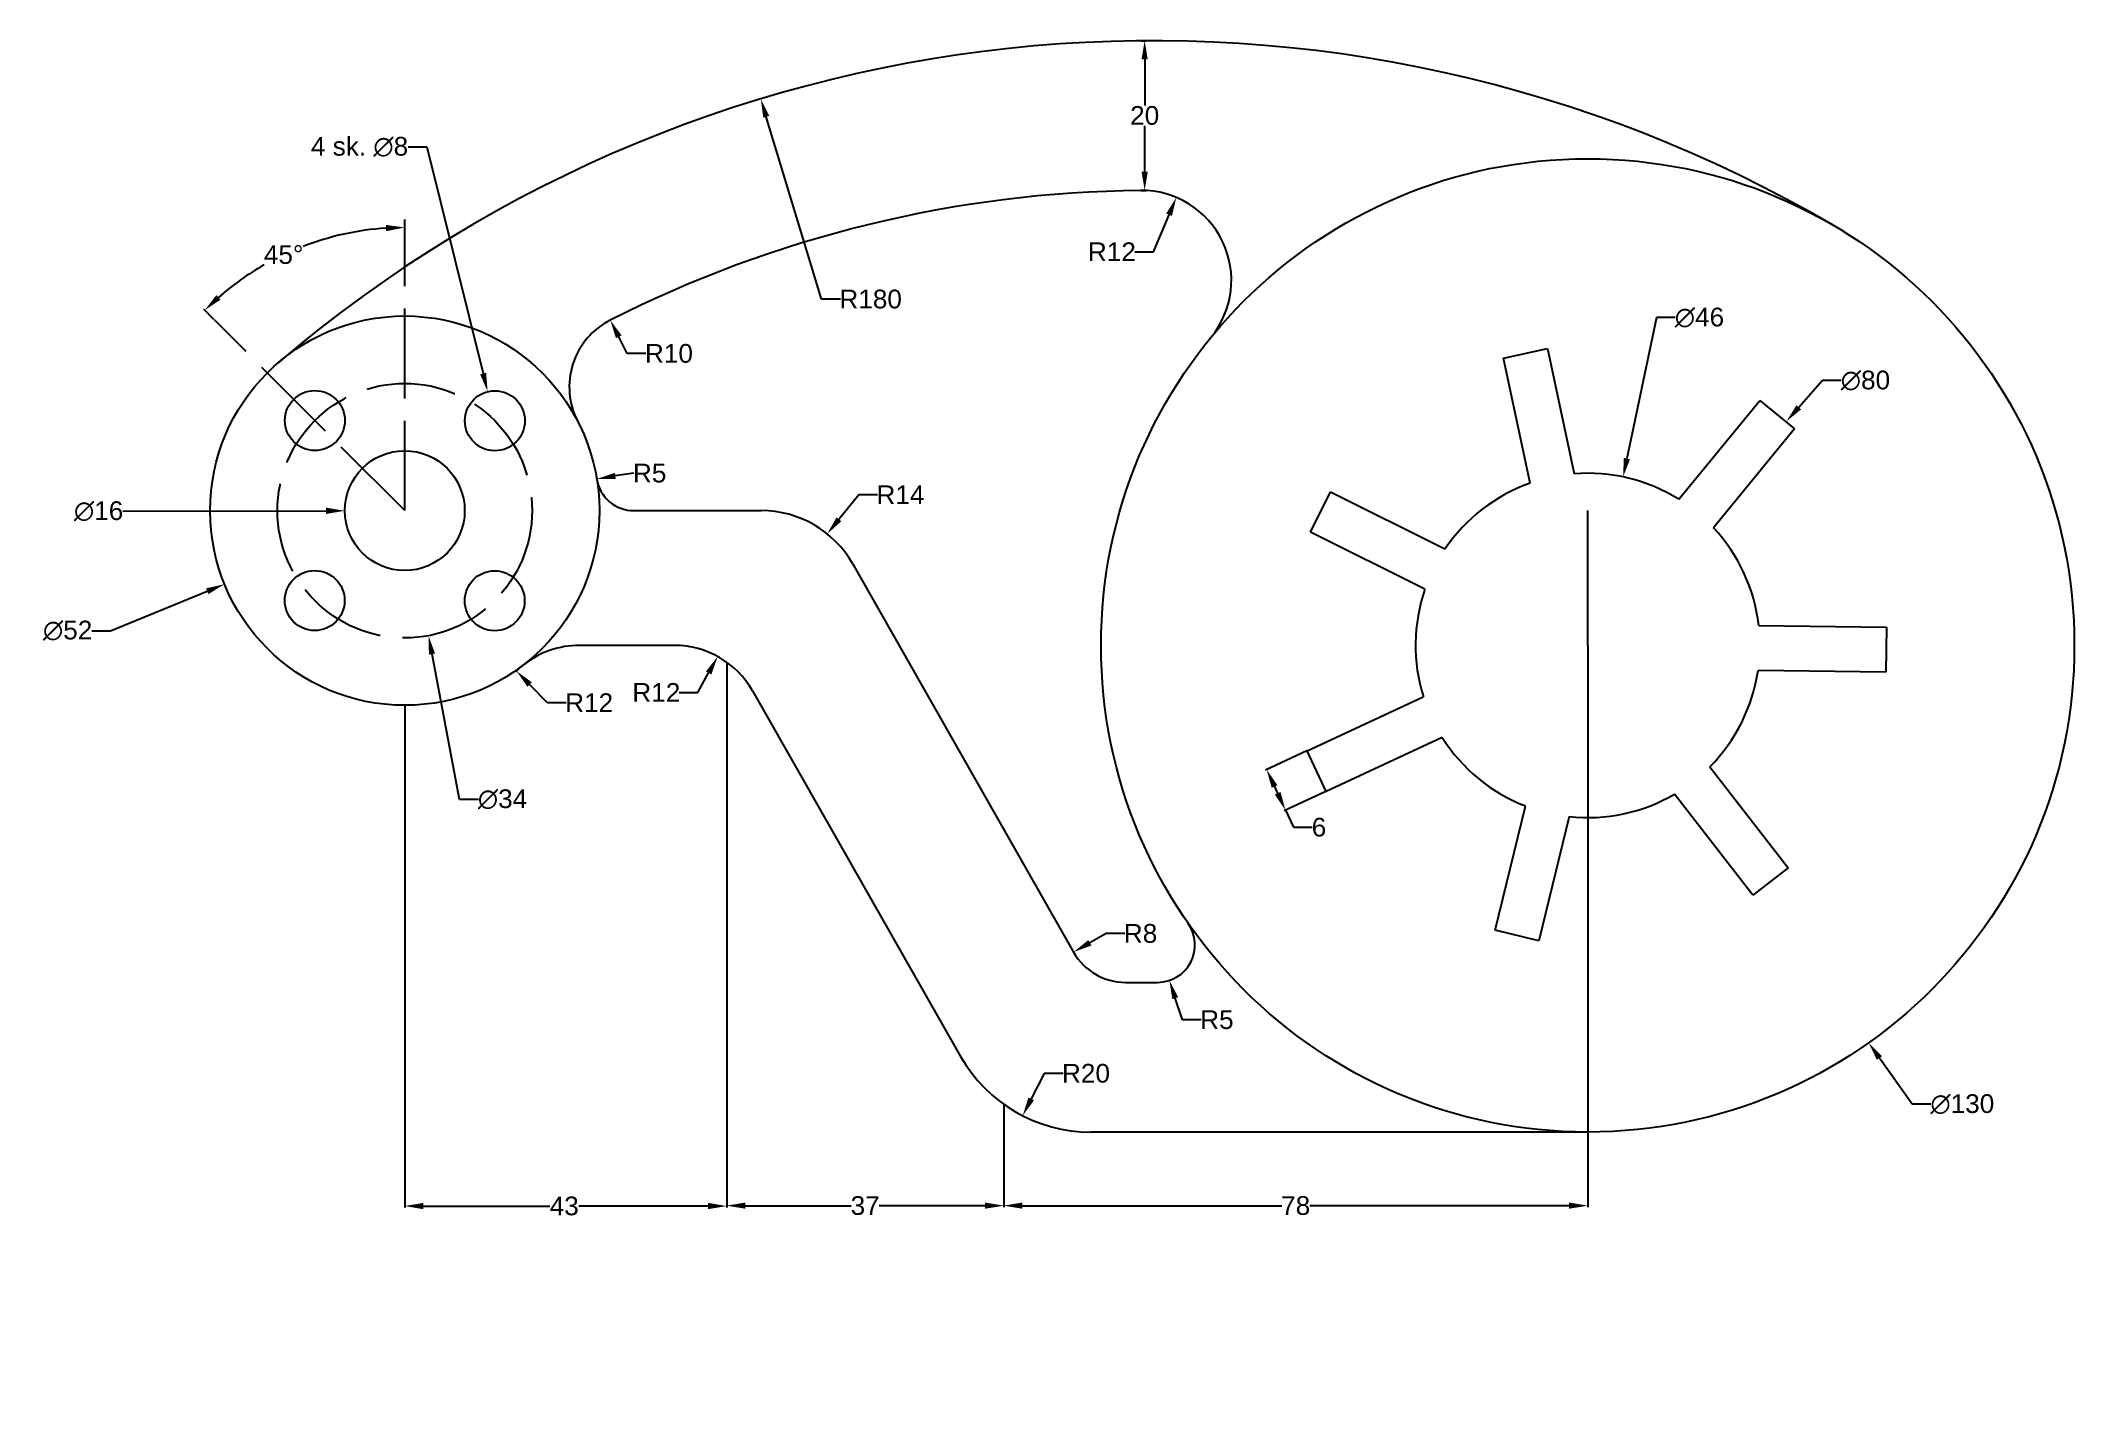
# Model space of a CAD drawing. Header units: millimetres. Extents: x -207 to 65, y -99 to 81.
import ezdxf

# ---------------------------------------------------------------- set-up
doc = ezdxf.new("R2010")
doc.units = ezdxf.units.MM
doc.header["$MEASUREMENT"] = 0
doc.linetypes.add('ACAD_ISO02W100', pattern=[15, 12, -3])
doc.styles.get("Standard").update_dxf_attribs({"font": 'arial.ttf'})
doc.dimstyles.get("Standard").update_dxf_attribs({"dimtxt": 2.5, "dimasz": 2.5, "dimexe": 0.18, "dimexo": 0.0625, "dimgap": 0.09, "dimtad": 0, "dimtih": 1, "dimtoh": 1, "dimdec": 0, "dimzin": 0, "dimdsep": 46, "dimtxsty": 'Standard', "dimcen": 0, "dimadec": 0, "dimazin": 0, "dimtfac": 1, "dimtdec": 0, "dimtofl": 0, "dimtmove": 0, "dimatfit": 3, "dimfxl": 1, "dimtolj": 1, "dimtzin": 0, "dimarcsym": 0})

# ---------------------------------------------------------------- blocks, each defined once
blk = doc.blocks.new('*U2')
for p, q in [((-3, -8.54), (-3, 8.54)), ((-3, 8.54), (3, 8.54)), ((3, 8.54), (3, -8.54))]:
    blk.add_line(p, q)
blk = doc.blocks.new('*U3')
at = {"color": 0, "linetype": 'ByBlock', "lineweight": -2, "transparency": 16777216}
blk.add_blockref('*U2', (0, 31.35), dxfattribs=at)
for p, rotation in [((-24.51, 19.54), 51.4285714285714), ((24.51, 19.54), 308.5714285714285), ((-30.56, -6.98), 102.8571428571428), ((30.56, -6.98), 257.1428571428571), ((-13.6, -28.24), 154.2857142857142), ((13.6, -28.24), 205.7142857142856)]:
    blk.add_blockref('*U2', p, dxfattribs=dict(at, rotation=rotation))
blk = doc.blocks.new('*U4')
blk.add_circle((0, 0), 4)
blk = doc.blocks.new('*U5')
at = {"color": 0, "linetype": 'ByBlock', "lineweight": -2, "transparency": 16777216}
blk.add_blockref('*U4', (-158, 35), dxfattribs=at)
for p, rotation in [((-175, 18), 90), ((-141, 18), 270.0000000000001), ((-158, 1), 180)]:
    blk.add_blockref('*U4', p, dxfattribs=dict(at, rotation=rotation))
blk = doc.blocks.new('*D6')
at = {"color": 0, "lineweight": -2, "transparency": 16777216}
for p, q in [((9.19, 43.78), (5.24, 24.96)), ((11.69, 43.78), (9.19, 43.78))]:
    blk.add_line(p, q, dxfattribs=at)
at = {"color": 0, "transparency": 16777216}
blk.add_solid([(4.83, 25.04), (5.65, 24.87), (4.73, 22.51)], dxfattribs=at)
at = {"layer": 'Defpoints', "color": 0, "transparency": 16777216}
for p in [(4.73, 22.51), (-4.73, -22.51)]:
    blk.add_point(p, dxfattribs=at)
at = {"color": 0, "transparency": 16777216, "insert": (14.93, 43.78), "char_height": 2.5, "attachment_point": 5}
blk.add_mtext('\\A1;∅46', dxfattribs=at)
blk = doc.blocks.new('*D7')
at = {"color": 0, "lineweight": -2, "transparency": 16777216}
for p, q in [((43.33, -61.28), (38.97, -55.11)), ((45.83, -61.28), (43.33, -61.28))]:
    blk.add_line(p, q, dxfattribs=at)
at = {"color": 0, "transparency": 16777216}
blk.add_solid([(39.31, -54.87), (38.63, -55.35), (37.53, -53.07)], dxfattribs=at)
at = {"layer": 'Defpoints', "color": 0, "transparency": 16777216}
for p in [(-37.53, 53.07), (37.53, -53.07)]:
    blk.add_point(p, dxfattribs=at)
at = {"color": 0, "transparency": 16777216, "insert": (50.04, -61.28), "char_height": 2.5, "attachment_point": 5}
blk.add_mtext('\\A1;∅130', dxfattribs=at)
blk = doc.blocks.new('*D8')
at = {"color": 0, "lineweight": -2, "transparency": 16777216}
for p, q in [((-37.5, -14.09), (-43.04, -16.66)), ((-41.83, -18.85), (-41.41, -19.76)), ((-34.98, -19.53), (-40.52, -22.1)), ((-40.36, -22.02), (-39.3, -24.29)), ((-39.3, -24.29), (-36.8, -24.29))]:
    blk.add_line(p, q, dxfattribs=at)
at = {"color": 0, "transparency": 16777216}
for points in [[(-41.45, -18.67), (-42.21, -19.02), (-42.88, -16.58)], [(-41.03, -19.58), (-41.79, -19.93), (-40.36, -22.02)]]:
    blk.add_solid(points, dxfattribs=at)
at = {"layer": 'Defpoints', "color": 0, "transparency": 16777216}
for p in [(-37.45, -14.06), (-34.92, -19.5), (-40.36, -22.02)]:
    blk.add_point(p, dxfattribs=at)
at = {"color": 0, "transparency": 16777216, "insert": (-35.89, -24.29), "char_height": 2.5, "attachment_point": 5}
blk.add_mtext('\\A1;6', dxfattribs=at)
blk = doc.blocks.new('*D9')
at = {"color": 0, "lineweight": -2, "transparency": 16777216}
for p, q in [((-64.33, -38.48), (-66.5, -39.72)), ((-61.83, -38.48), (-64.33, -38.48))]:
    blk.add_line(p, q, dxfattribs=at)
at = {"color": 0, "transparency": 16777216}
blk.add_solid([(-66.71, -39.36), (-66.29, -40.08), (-68.67, -40.96)], dxfattribs=at)
at = {"layer": 'Defpoints', "color": 0, "transparency": 16777216}
for p in [(-61.72, -37), (-68.67, -40.96)]:
    blk.add_point(p, dxfattribs=at)
at = {"color": 0, "transparency": 16777216, "insert": (-59.72, -38.48), "char_height": 2.5, "attachment_point": 5}
blk.add_mtext('\\A1;R8', dxfattribs=at)
blk = doc.blocks.new('*D10')
at = {"color": 0, "lineweight": -2, "transparency": 16777216}
for p, q in [((-54.13, -50), (-55.09, -47.12)), ((-51.63, -50), (-54.13, -50))]:
    blk.add_line(p, q, dxfattribs=at)
at = {"color": 0, "transparency": 16777216}
blk.add_solid([(-54.69, -46.99), (-55.48, -47.25), (-55.87, -44.75)], dxfattribs=at)
at = {"layer": 'Defpoints', "color": 0, "transparency": 16777216}
for p in [(-57.45, -40), (-55.87, -44.75)]:
    blk.add_point(p, dxfattribs=at)
at = {"color": 0, "transparency": 16777216, "insert": (-49.52, -50), "char_height": 2.5, "attachment_point": 5}
blk.add_mtext('\\A1;R5', dxfattribs=at)
blk = doc.blocks.new('*D11')
at = {"color": 0, "lineweight": -2, "transparency": 16777216}
for p, q in [((-72.58, -57.16), (-74.33, -60.58)), ((-70.08, -57.16), (-72.58, -57.16))]:
    blk.add_line(p, q, dxfattribs=at)
at = {"color": 0, "transparency": 16777216}
blk.add_solid([(-74.7, -60.39), (-73.96, -60.77), (-75.47, -62.81)], dxfattribs=at)
at = {"layer": 'Defpoints', "color": 0, "transparency": 16777216}
for p in [(-66.37, -45), (-75.47, -62.81)]:
    blk.add_point(p, dxfattribs=at)
at = {"color": 0, "transparency": 16777216, "insert": (-67.01, -57.16), "char_height": 2.5, "attachment_point": 5}
blk.add_mtext('\\A1;R20', dxfattribs=at)
blk = doc.blocks.new('*D12')
at = {"color": 0, "lineweight": -2, "transparency": 16777216}
for p, q in [((-118.84, -6.28), (-117.41, -3.67)), ((-121.34, -6.28), (-118.84, -6.28))]:
    blk.add_line(p, q, dxfattribs=at)
at = {"color": 0, "transparency": 16777216}
blk.add_solid([(-117.77, -3.47), (-117.04, -3.87), (-116.2, -1.48)], dxfattribs=at)
at = {"layer": 'Defpoints', "color": 0, "transparency": 16777216}
for p in [(-116.2, -1.48), (-121.98, -12)]:
    blk.add_point(p, dxfattribs=at)
at = {"color": 0, "transparency": 16777216, "insert": (-124.4, -6.28), "char_height": 2.5, "attachment_point": 5}
blk.add_mtext('\\A1;R12', dxfattribs=at)
blk = doc.blocks.new('*D13')
at = {"color": 0, "lineweight": -2, "transparency": 16777216}
for p, q in [((-138.93, -7.65), (-141.32, -5.21)), ((-136.43, -7.65), (-138.93, -7.65))]:
    blk.add_line(p, q, dxfattribs=at)
blk.add_arc((-134.68, -12), 12, 128.1621, 135.2679, dxfattribs=at)
at = {"color": 0, "transparency": 16777216}
blk.add_solid([(-141.03, -4.92), (-141.62, -5.51), (-143.07, -3.43)], dxfattribs=at)
at = {"layer": 'Defpoints', "color": 0, "transparency": 16777216}
for p in [(-143.07, -3.43), (-134.68, -12)]:
    blk.add_point(p, dxfattribs=at)
at = {"color": 0, "transparency": 16777216, "insert": (-133.37, -7.65), "char_height": 2.5, "attachment_point": 5}
blk.add_mtext('\\A1;R12', dxfattribs=at)
blk = doc.blocks.new('*D14')
at = {"color": 0, "lineweight": -2, "transparency": 16777216}
for p, q in [((-97.36, 20.12), (-100.01, 16.84)), ((-94.86, 20.12), (-97.36, 20.12))]:
    blk.add_line(p, q, dxfattribs=at)
at = {"color": 0, "transparency": 16777216}
blk.add_solid([(-100.33, 17.1), (-99.69, 16.58), (-101.58, 14.89)], dxfattribs=at)
at = {"layer": 'Defpoints', "color": 0, "transparency": 16777216}
for p in [(-101.58, 14.89), (-110.37, 4)]:
    blk.add_point(p, dxfattribs=at)
at = {"color": 0, "transparency": 16777216, "insert": (-91.79, 20.12), "char_height": 2.5, "attachment_point": 5}
blk.add_mtext('\\A1;R14', dxfattribs=at)
blk = doc.blocks.new('*D15')
at = {"color": 0, "lineweight": -2, "transparency": 16777216}
blk.add_line((-127.41, 23), (-129.88, 22.63), dxfattribs=at)
blk.add_arc((-127.41, 23), 5, 186.5088, 189.2818, dxfattribs=at)
at = {"color": 0, "transparency": 16777216}
blk.add_solid([(-129.94, 23.04), (-129.82, 22.22), (-132.35, 22.25)], dxfattribs=at)
at = {"layer": 'Defpoints', "color": 0, "transparency": 16777216}
for p in [(-132.35, 22.25), (-127.41, 23)]:
    blk.add_point(p, dxfattribs=at)
at = {"color": 0, "transparency": 16777216, "insert": (-125.29, 23), "char_height": 2.5, "attachment_point": 5}
blk.add_mtext('\\A1;R5', dxfattribs=at)
blk = doc.blocks.new('*D16')
at = {"color": 0, "lineweight": -2, "transparency": 16777216}
for p, q in [((-128.28, 38.99), (-129.41, 41.22)), ((-125.78, 38.99), (-128.28, 38.99))]:
    blk.add_line(p, q, dxfattribs=at)
at = {"color": 0, "transparency": 16777216}
blk.add_solid([(-129.04, 41.41), (-129.79, 41.03), (-130.55, 43.45)], dxfattribs=at)
at = {"layer": 'Defpoints', "color": 0, "transparency": 16777216}
for p in [(-130.55, 43.45), (-126.02, 34.53)]:
    blk.add_point(p, dxfattribs=at)
at = {"color": 0, "transparency": 16777216, "insert": (-122.71, 38.99), "char_height": 2.5, "attachment_point": 5}
blk.add_mtext('\\A1;R10', dxfattribs=at)
blk = doc.blocks.new('*D17')
at = {"color": 0, "lineweight": -2, "transparency": 16777216}
for p, q in [((-57.99, 52.58), (-55.91, 57.53)), ((-60.49, 52.58), (-57.99, 52.58))]:
    blk.add_line(p, q, dxfattribs=at)
at = {"color": 0, "transparency": 16777216}
blk.add_solid([(-56.29, 57.69), (-55.53, 57.36), (-54.94, 59.83)], dxfattribs=at)
at = {"layer": 'Defpoints', "color": 0, "transparency": 16777216}
for p in [(-54.94, 59.83), (-59.59, 48.77)]:
    blk.add_point(p, dxfattribs=at)
at = {"color": 0, "transparency": 16777216, "insert": (-63.55, 52.58), "char_height": 2.5, "attachment_point": 5}
blk.add_mtext('\\A1;R12', dxfattribs=at)
blk = doc.blocks.new('*D18')
at = {"color": 0, "lineweight": -2, "transparency": 16777216}
for p, q in [((-102.32, 46.25), (-109.72, 70.61)), ((-99.82, 46.25), (-102.32, 46.25))]:
    blk.add_line(p, q, dxfattribs=at)
at = {"color": 0, "transparency": 16777216}
blk.add_solid([(-109.32, 70.73), (-110.11, 70.49), (-110.44, 73)], dxfattribs=at)
at = {"layer": 'Defpoints', "color": 0, "transparency": 16777216}
for p in [(-110.44, 73), (-58.13, -99.23)]:
    blk.add_point(p, dxfattribs=at)
at = {"color": 0, "transparency": 16777216, "insert": (-95.77, 46.25), "char_height": 2.5, "attachment_point": 5}
blk.add_mtext('\\A1;R180', dxfattribs=at)
blk = doc.blocks.new('*D20')
at = {"color": 0, "lineweight": -2, "transparency": 16777216}
blk.add_line((-195.65, 17.92), (-168.5, 17.98), dxfattribs=at)
at = {"color": 0, "transparency": 16777216}
blk.add_solid([(-168.5, 18.4), (-168.5, 17.56), (-166, 17.98)], dxfattribs=at)
at = {"layer": 'Defpoints', "color": 0, "transparency": 16777216}
for p in [(-166, 17.98), (-150, 18.02)]:
    blk.add_point(p, dxfattribs=at)
at = {"color": 0, "transparency": 16777216, "insert": (-198.89, 17.92), "char_height": 2.5, "attachment_point": 5}
blk.add_mtext('\\A1;∅16', dxfattribs=at)
blk = doc.blocks.new('*D21')
at = {"color": 0, "lineweight": -2, "transparency": 16777216}
for p, q in [((-197.3, 1.97), (-184.39, 7.24)), ((-199.8, 1.97), (-197.3, 1.97))]:
    blk.add_line(p, q, dxfattribs=at)
at = {"color": 0, "transparency": 16777216}
blk.add_solid([(-184.55, 7.62), (-184.23, 6.85), (-182.08, 8.18)], dxfattribs=at)
at = {"layer": 'Defpoints', "color": 0, "transparency": 16777216}
for p in [(-133.92, 27.82), (-182.08, 8.18)]:
    blk.add_point(p, dxfattribs=at)
at = {"color": 0, "transparency": 16777216, "insert": (-203.03, 1.97), "char_height": 2.5, "attachment_point": 5}
blk.add_mtext('\\A1;∅52', dxfattribs=at)
blk = doc.blocks.new('*D22')
at = {"color": 0, "lineweight": -2, "transparency": 16777216}
for p, q in [((31.36, 35.37), (28.2, 31.8)), ((33.86, 35.37), (31.36, 35.37))]:
    blk.add_line(p, q, dxfattribs=at)
at = {"color": 0, "transparency": 16777216}
blk.add_solid([(27.89, 32.08), (28.51, 31.52), (26.54, 29.93)], dxfattribs=at)
at = {"layer": 'Defpoints', "color": 0, "transparency": 16777216}
for p in [(26.54, 29.93), (-26.54, -29.93)]:
    blk.add_point(p, dxfattribs=at)
at = {"color": 0, "transparency": 16777216, "insert": (37.1, 35.37), "char_height": 2.5, "attachment_point": 5}
blk.add_mtext('\\A1;∅80', dxfattribs=at)
blk = doc.blocks.new('*D23')
at = {"color": 0, "lineweight": -2, "transparency": 16777216}
for p, q in [((-150.67, -20.56), (-154.36, -1.16)), ((-148.17, -20.56), (-150.67, -20.56))]:
    blk.add_line(p, q, dxfattribs=at)
at = {"color": 0, "transparency": 16777216}
blk.add_solid([(-153.95, -1.08), (-154.77, -1.24), (-154.83, 1.3)], dxfattribs=at)
at = {"layer": 'Defpoints', "color": 0, "transparency": 16777216}
for p in [(-161.17, 34.7), (-154.83, 1.3)]:
    blk.add_point(p, dxfattribs=at)
at = {"color": 0, "transparency": 16777216, "insert": (-144.94, -20.56), "char_height": 2.5, "attachment_point": 5}
blk.add_mtext('\\A1;∅34', dxfattribs=at)
blk = doc.blocks.new('*D24')
at = {"color": 0, "lineweight": -2, "transparency": 16777216}
blk.add_line((-183.48, 43.54), (-184.84, 44.91), dxfattribs=at)
for start, end in [(93.7877, 111.0562), (119.7599, 131.1436)]:
    blk.add_arc((-158, 18), 37.82, start, end, dxfattribs=at)
at = {"color": 0, "transparency": 16777216}
for points in [[(-160.51, 56.16), (-160.48, 55.33), (-158, 55.82)], [(-182.6, 46.18), (-183.17, 46.79), (-184.71, 44.78)]]:
    blk.add_solid(points, dxfattribs=at)
at = {"layer": 'Defpoints', "color": 0, "transparency": 16777216}
for p in [(-167.78, 54.54), (-158, 56.9), (-183.43, 43.49), (-158, 18), (-158, 18)]:
    blk.add_point(p, dxfattribs=at)
at = {"color": 0, "transparency": 16777216, "insert": (-174.18, 52.19), "char_height": 2.5, "attachment_point": 5}
blk.add_mtext('\\A1;45°', dxfattribs=at)
blk = doc.blocks.new('*D25')
at = {"color": 0, "lineweight": -2, "transparency": 16777216}
for p, q in [((-157.54, 66.59), (-155.04, 66.59)), ((-155.04, 66.59), (-147.53, 36.32))]:
    blk.add_line(p, q, dxfattribs=at)
at = {"color": 0, "transparency": 16777216}
blk.add_solid([(-147.13, 36.42), (-147.93, 36.21), (-146.93, 33.89)], dxfattribs=at)
at = {"layer": 'Defpoints', "color": 0, "transparency": 16777216}
for p in [(-146.93, 33.89), (-145, 26.12)]:
    blk.add_point(p, dxfattribs=at)
at = {"color": 0, "transparency": 16777216, "insert": (-164.04, 66.59), "char_height": 2.5, "attachment_point": 5}
blk.add_mtext('\\A1;4 sk. ∅8', dxfattribs=at)
blk = doc.blocks.new('*D26')
at = {"color": 0, "lineweight": -2, "transparency": 16777216}
for p, q in [((-59.64, 80.77), (-58.99, 80.77)), ((-59.17, 78.27), (-59.17, 72.13)), ((-59.17, 63.27), (-59.17, 69.4)), ((-59.64, 60.77), (-58.99, 60.77))]:
    blk.add_line(p, q, dxfattribs=at)
at = {"color": 0, "transparency": 16777216}
for points in [[(-59.59, 78.27), (-58.76, 78.27), (-59.17, 80.77)], [(-59.59, 63.27), (-58.76, 63.27), (-59.17, 60.77)]]:
    blk.add_solid(points, dxfattribs=at)
at = {"layer": 'Defpoints', "color": 0, "transparency": 16777216}
for p in [(-59.71, 80.77), (-59.17, 80.77), (-59.71, 60.77)]:
    blk.add_point(p, dxfattribs=at)
at = {"color": 0, "transparency": 16777216, "insert": (-59.17, 70.77), "char_height": 2.5, "attachment_point": 5}
blk.add_mtext('\\A1;20', dxfattribs=at)
blk = doc.blocks.new('*D27')
at = {"color": 0, "lineweight": -2, "transparency": 16777216}
for p, q in [((-115, -2.3), (-115, -75.06)), ((-158, -8.06), (-158, -75.06)), ((-155.5, -74.88), (-138.64, -74.88)), ((-117.5, -74.88), (-134.77, -74.88))]:
    blk.add_line(p, q, dxfattribs=at)
at = {"color": 0, "transparency": 16777216}
for points in [[(-155.5, -74.46), (-155.5, -75.3), (-158, -74.88)], [(-117.5, -74.46), (-117.5, -75.3), (-115, -74.88)]]:
    blk.add_solid(points, dxfattribs=at)
at = {"layer": 'Defpoints', "color": 0, "transparency": 16777216}
for p in [(-115, -2.24), (-158, -8), (-115, -74.88)]:
    blk.add_point(p, dxfattribs=at)
at = {"color": 0, "transparency": 16777216, "insert": (-136.7, -74.88), "char_height": 2.5, "attachment_point": 5}
blk.add_mtext('\\A1;43', dxfattribs=at)
blk = doc.blocks.new('*D28')
at = {"color": 0, "lineweight": -2, "transparency": 16777216}
for p, q in [((-115, -2.3), (-115, -75.01)), ((-78, -61.33), (-78, -75.01)), ((-112.5, -74.83), (-98.38, -74.83)), ((-80.5, -74.83), (-94.62, -74.83))]:
    blk.add_line(p, q, dxfattribs=at)
at = {"color": 0, "transparency": 16777216}
for points in [[(-112.5, -74.41), (-112.5, -75.24), (-115, -74.83)], [(-80.5, -74.41), (-80.5, -75.24), (-78, -74.83)]]:
    blk.add_solid(points, dxfattribs=at)
at = {"layer": 'Defpoints', "color": 0, "transparency": 16777216}
for p in [(-115, -2.24), (-78, -61.27), (-78, -74.83)]:
    blk.add_point(p, dxfattribs=at)
at = {"color": 0, "transparency": 16777216, "insert": (-96.5, -74.83), "char_height": 2.5, "attachment_point": 5}
blk.add_mtext('\\A1;37', dxfattribs=at)
blk = doc.blocks.new('*D29')
at = {"color": 0, "lineweight": -2, "transparency": 16777216}
for p, q in [((0, -0.06), (0, -75.01)), ((-78, -61.33), (-78, -75.01)), ((-75.5, -74.83), (-40.87, -74.83)), ((-2.5, -74.83), (-37.13, -74.83))]:
    blk.add_line(p, q, dxfattribs=at)
at = {"color": 0, "transparency": 16777216}
for points in [[(-75.5, -74.41), (-75.5, -75.24), (-78, -74.83)], [(-2.5, -74.41), (-2.5, -75.24), (0, -74.83)]]:
    blk.add_solid(points, dxfattribs=at)
at = {"layer": 'Defpoints', "color": 0, "transparency": 16777216}
for p in [(0, 0), (-78, -61.27), (0, -74.83)]:
    blk.add_point(p, dxfattribs=at)
at = {"color": 0, "transparency": 16777216, "insert": (-39, -74.83), "char_height": 2.5, "attachment_point": 5}
blk.add_mtext('\\A1;78', dxfattribs=at)

msp = doc.modelspace()

# ---------------------------------------------------------------- linework, layer by layer
at = {"linetype": 'ACAD_ISO02W100'}
for q in [(-158, 56.9), (-183.43, 43.49)]:
    msp.add_line((-158, 18), q, dxfattribs=at)
for p, q in [((-127.41, 18), (-110.37, 18)), ((0, 0), (0, 18)), ((-98.21, 10.93), (-68.67, -40.96)), ((-121.98, 0), (-134.68, 0)), ((-111.55, -6.06), (-83.75, -54.89)), ((-61.72, -45), (-57.45, -45)), ((0, -65), (-66.37, -65)), ((0, -65), (0, -65))]:
    msp.add_line(p, q)
for centre, radius in [((0, 0), 65), ((-158, 18), 26), ((-158, 18), 8)]:
    msp.add_circle(centre, radius)
msp.add_circle((-158, 18), 17, dxfattribs=at)
for centre, radius, start, end in [((-58.13, -99.23), 180, 59.6368, 130.429), ((-58.13, -99.23), 160, 90.5647, 116.9105), ((-59.59, 48.77), 12, 320.7038, 90.5647), ((-126.02, 34.53), 10, 116.9105, 207.3349), ((-127.41, 23), 5, 189.2818, 270), ((0, 0), 23, 58.0917, 94.5308), ((0, 0), 23, 109.5202, 145.9594), ((-110.37, 4), 14, 29.6499, 90), ((0, 0), 23, 6.6631, 43.1022), ((0, 0), 23, 160.9488, 197.3879), ((-134.68, -12), 12, 90, 127.8636), ((-121.98, -12), 12, 29.6499, 90), ((0, 0), 23, 315.2345, 351.6737), ((0, 0), 23, 212.3774, 248.8165), ((0, 0), 23, 263.8059, 300.2451), ((-57.45, -40), 5, 270, 34.85), ((-61.72, -37), 8, 209.6499, 270), ((-66.37, -45), 20, 209.6499, 270)]:
    msp.add_arc(centre, radius, start, end)

# ---------------------------------------------------------------- block references
for name, p, rotation in [('*U3', (0, 0), 114.8826564458967), ('*U5', (-59.15, -106.57), 314.9313077190641)]:
    msp.add_blockref(name, p, dxfattribs=dict(rotation=rotation))

# ---------------------------------------------------------------- dimensions: what is measured, and where the dimension line sits
for p1, p2, distance, picture, middle in [((-59.71, 60.77), (-59.71, 80.77), -0.53, '*D26', (-59.17, 70.77)), ((-37.45, -14.06), (-34.92, -19.5), -5.99, '*D8', (-35.89, -24.29))]:
    dim = msp.add_aligned_dim(p1=p1, p2=p2, distance=distance, dimstyle='Standard')
    dim.commit()
    dim.dimension.update_dxf_attribs({"geometry": picture, "text_midpoint": middle})
dim = msp.add_diameter_dim_2p(p1=(-145, 26.12), p2=(-146.93, 33.89), text='4 sk. <>', dimstyle='Standard')
dim.commit()
dim.dimension.update_dxf_attribs({"geometry": '*D25', "text_midpoint": (-164.04, 66.59), "dimtype": 163})
for center, mpoint, picture, middle in [((-58.13, -99.23), (-110.44, 73), '*D18', (-95.77, 46.25)), ((-59.59, 48.77), (-54.94, 59.83), '*D17', (-63.55, 52.58)), ((-126.02, 34.53), (-130.55, 43.45), '*D16', (-122.71, 38.99)), ((-127.41, 23), (-132.35, 22.25), '*D15', (-127.41, 23)), ((-110.37, 4), (-101.58, 14.89), '*D14', (-91.79, 20.12)), ((-134.68, -12), (-143.07, -3.43), '*D13', (-133.37, -7.65)), ((-121.98, -12), (-116.2, -1.48), '*D12', (-124.4, -6.28)), ((-61.72, -37), (-68.67, -40.96), '*D9', (-59.72, -38.48)), ((-57.45, -40), (-55.87, -44.75), '*D10', (-49.52, -50)), ((-66.37, -45), (-75.47, -62.81), '*D11', (-67.01, -57.16))]:
    dim = msp.add_radius_dim(center=center, mpoint=mpoint, dimstyle='Standard')
    dim.commit()
    dim.dimension.update_dxf_attribs({"geometry": picture, "text_midpoint": middle, "dimtype": 164})
dim = msp.add_angular_dim_2l(base=(-167.78, 54.54), line1=((-158, 18), (-183.43, 43.49)), line2=((-158, 18), (-158, 56.9)), dimstyle='Standard')
dim.commit()
dim.dimension.update_dxf_attribs({"geometry": '*D24', "text_midpoint": (-174.18, 52.19), "dimtype": 162})
for p1, p2, picture, middle in [((-37.53, 53.07), (37.53, -53.07), '*D7', (50.04, -61.28)), ((-4.73, -22.51), (4.73, 22.51), '*D6', (14.93, 43.78)), ((-26.54, -29.93), (26.54, 29.93), '*D22', (37.1, 35.37)), ((-161.17, 34.7), (-154.83, 1.3), '*D23', (-144.94, -20.56)), ((-133.92, 27.82), (-182.08, 8.18), '*D21', (-203.03, 1.97)), ((-150, 18.02), (-166, 17.98), '*D20', (-195.65, 17.92))]:
    dim = msp.add_diameter_dim_2p(p1=p1, p2=p2, dimstyle='Standard')
    dim.commit()
    dim.dimension.update_dxf_attribs({"geometry": picture, "text_midpoint": middle, "dimtype": 163})
dim = msp.add_linear_dim(base=(0, -74.83), p1=(-78, -61.27), p2=(0, 0), dimstyle='Standard')
dim.commit()
dim.dimension.update_dxf_attribs({"geometry": '*D29', "text_midpoint": (-39, -74.83)})
for base, p1, p2, picture, middle in [((-115, -74.88), (-158, -8), (-115, -2.24), '*D27', (-136.7, -74.88)), ((-78, -74.83), (-115, -2.24), (-78, -61.27), '*D28', (-96.5, -74.83))]:
    dim = msp.add_linear_dim(base=base, p1=p1, p2=p2, dimstyle='Standard')
    dim.commit()
    dim.dimension.update_dxf_attribs({"geometry": picture, "text_midpoint": middle, "dimtype": 160})

doc.saveas('drawing.dxf')
